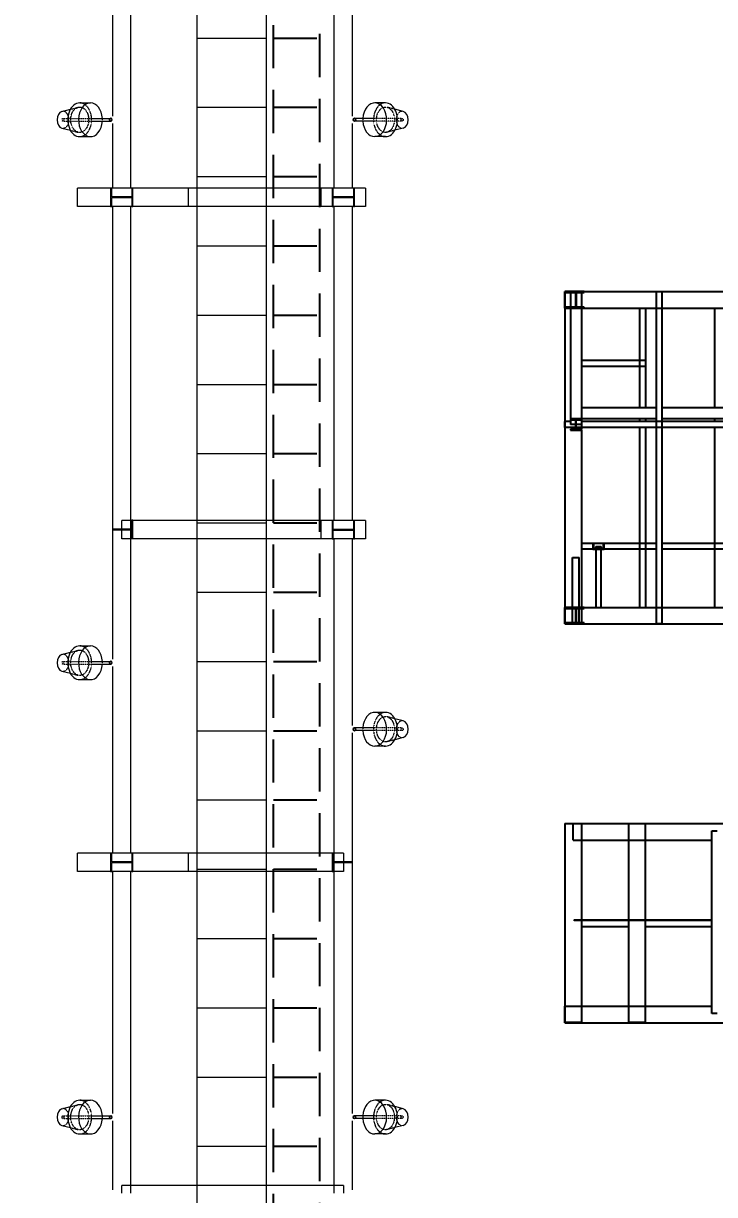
# Model space of a CAD drawing. Header units: inches. Extents: x 19 to 664121, y 34 to 210034.
# Drawn here: x 144260 to 150250, y 126424 to 136569 of the extents above; entities that cross this region are included whole.
import ezdxf

# ---------------------------------------------------------------- set-up
doc = ezdxf.new("R2010")
doc.units = ezdxf.units.IN
doc.header["$MEASUREMENT"] = 0
doc.linetypes.add('CABLEROUTEALL-EMBED 1_DWG$0$HIDDEN2', pattern=[0.1875, 0.125, -0.0625])
doc.linetypes.add('LIGHTINGLAYOUTPROGRESSUNIT-EMBED 1_DWG$0$HIDDEN2', pattern=[0.1875, 0.125, -0.0625])
doc.layers.add('CABLE TRAY INSTRUMENTATION', color=7, linetype='Continuous')
doc.layers.add('CABLEROUTEALL-EMBED 1_DWG$0$DwgTemplate', color=7, linetype='Continuous')
for name, color, linetype, lineweight in [('Layout', 6, 'Continuous', 20), ('Pipe Rack Lighting', 1, 'Continuous', 5), ('REV.C CLOUD', 2, 'Continuous', 20)]:
    doc.layers.add(name, color=color, linetype=linetype, lineweight=lineweight)
doc.styles.get("Standard").update_dxf_attribs({"font": 'arial.ttf'})
doc.dimstyles.get("Standard").update_dxf_attribs({"dimtxt": 0.18, "dimasz": 0.18, "dimexe": 0.18, "dimexo": 0.0625, "dimgap": 0.09, "dimtad": 0, "dimtih": 1, "dimtoh": 1, "dimdec": 4, "dimzin": 0, "dimdsep": 46, "dimtxsty": 'Standard', "dimcen": 0.09, "dimadec": 0, "dimazin": 0, "dimtfac": 1, "dimtdec": 4, "dimtofl": 0, "dimtmove": 0, "dimatfit": 3, "dimfxl": 1, "dimtolj": 1, "dimtzin": 0, "dimarcsym": 0})

# ---------------------------------------------------------------- blocks, each defined once
blk = doc.blocks.new('*D63')
at = {"color": 4, "lineweight": -2, "transparency": 16777216}
for p, q in [((145765, 164642), (143473, 164642)), ((143473, 161642), (143473, 146589)), ((143473, 125592), (143473, 140927)), ((145765, 122592), (143473, 122592))]:
    blk.add_line(p, q, dxfattribs=at)
at = {"color": 4, "transparency": 16777216}
for points in [[(142973, 161642), (143973, 161642), (143473, 164642)], [(142973, 125592), (143973, 125592), (143473, 122592)]]:
    blk.add_solid(points, dxfattribs=at)
at = {"layer": 'Defpoints', "color": 0, "transparency": 16777216}
for p in [(145765, 164642), (143473, 122592), (145765, 122592)]:
    blk.add_point(p, dxfattribs=at)
at = {"transparency": 16777216, "insert": (143473, 143758), "char_height": 1500, "attachment_point": 5, "rotation": 90}
blk.add_mtext('\\A1;42.1m', dxfattribs=at)

msp = doc.modelspace()

# ---------------------------------------------------------------- linework, layer by layer
at = {"layer": 'CABLE TRAY INSTRUMENTATION', "color": 6, "linetype": 'CABLEROUTEALL-EMBED 1_DWG$0$HIDDEN2', "ltscale": 3000}
for p, q in [((146426.89, 123242.19), (146426.89, 164642.19)), ((146826.89, 142665.71), (146826.89, 123242.19)), ((146426.89, 136442.19), (146826.89, 136442.19)), ((146426.89, 135842.19), (146826.89, 135842.19)), ((146426.89, 135242.19), (146826.89, 135242.19)), ((146426.89, 135242.19), (146826.89, 135242.19)), ((146426.89, 135242.19), (146826.89, 135242.19)), ((146426.89, 134642.19), (146826.89, 134642.19)), ((146426.89, 134042.19), (146826.89, 134042.19)), ((146426.89, 134042.19), (146826.89, 134042.19)), ((146426.89, 133442.19), (146826.89, 133442.19)), ((146426.89, 132842.19), (146826.89, 132842.19)), ((146426.89, 132242.19), (146826.89, 132242.19)), ((146426.89, 131642.19), (146826.89, 131642.19)), ((146426.89, 131042.19), (146826.89, 131042.19)), ((146426.89, 130442.19), (146826.89, 130442.19)), ((146426.89, 130442.19), (146826.89, 130442.19)), ((146426.89, 130442.19), (146826.89, 130442.19)), ((146426.89, 129842.19), (146826.89, 129842.19)), ((146426.89, 129242.19), (146826.89, 129242.19)), ((146426.89, 129242.19), (146826.89, 129242.19)), ((146426.89, 128642.19), (146826.89, 128642.19)), ((146426.89, 128042.19), (146826.89, 128042.19)), ((146426.89, 127442.19), (146826.89, 127442.19)), ((146426.89, 126842.19), (146826.89, 126842.19))]:
    msp.add_line(p, q, dxfattribs=at)
at = {"layer": 'CABLEROUTEALL-EMBED 1_DWG$0$DwgTemplate', "color": 252, "linetype": 'Continuous'}
for p, q in [((148952.46, 134246.45), (148976.46, 134246.45)), ((148952.46, 134246.45), (148952.46, 131366.77)), ((148952.46, 134246.45), (148976.46, 134246.45)), ((148952.46, 134102.47), (148952.46, 134246.45)), ((148976.46, 134246.45), (148952.46, 134246.45)), ((148952.46, 134246.45), (148952.46, 134236.85)), ((148952.46, 134236.85), (148976.46, 134236.85)), ((149120.44, 134246.45), (148976.46, 134246.45)), ((148976.46, 134246.45), (148976.46, 134236.85)), ((148976.46, 134236.85), (149045.09, 134236.85)), ((149000.45, 134246.45), (149000.45, 133094.58)), ((149000.45, 134246.45), (149096.44, 134246.45)), ((149045.09, 134236.85), (149045.09, 134112.06)), ((149051.81, 134112.06), (149051.81, 134236.85)), ((149051.81, 134236.85), (149120.44, 134236.85)), ((149096.44, 134246.45), (149096.44, 133094.58)), ((149120.44, 134246.45), (150488.29, 134246.45)), ((149120.44, 134236.85), (149120.44, 134246.45)), ((149742.93, 134246.45), (149793.8, 134246.45)), ((149742.93, 134246.45), (149742.93, 131366.77)), ((149793.8, 134246.45), (149793.8, 131366.77)), ((148976.46, 134112.06), (148952.46, 134112.06)), ((148952.46, 134112.06), (148952.46, 134102.47)), ((148976.46, 134112.06), (148976.46, 134102.47)), ((149045.09, 134112.06), (148976.46, 134112.06)), ((149120.44, 134112.06), (149051.81, 134112.06)), ((149120.44, 134102.47), (149120.44, 134112.06)), ((148952.46, 134102.47), (148976.46, 134102.47)), ((148952.46, 134102.47), (148976.46, 134102.47)), ((148976.46, 134102.47), (149120.44, 134102.47)), ((149120.44, 134102.47), (150488.29, 134102.47)), ((149598.95, 134102.47), (149598.95, 133238.56)), ((149649.82, 134102.47), (149649.82, 133238.56)), ((150248.31, 134102.47), (150248.31, 133238.56)), ((149649.82, 133647.96), (149096.44, 133647.96)), ((149649.82, 133647.96), (149649.82, 133597.08)), ((149649.82, 133597.08), (149096.44, 133597.08)), ((149742.93, 133238.56), (149096.44, 133238.56)), ((150345.11, 133238.56), (149793.8, 133238.56)), ((148952.46, 133069.14), (148952.46, 133120.02)), ((149000.45, 133120.02), (148952.46, 133120.02)), ((149096.44, 133142.57), (149000.45, 133142.57)), ((149000.45, 133142.57), (149000.45, 133134.89)), ((149000.45, 133134.89), (149045.57, 133134.89)), ((149045.57, 133134.89), (149045.57, 133054.26)), ((149051.33, 133054.26), (149051.33, 133134.89)), ((149051.33, 133134.89), (149096.44, 133134.89)), ((149742.93, 133142.57), (149096.44, 133142.57)), ((149096.44, 133134.89), (149096.44, 133142.57)), ((150488.29, 133120.02), (149096.44, 133120.02)), ((149598.95, 133142.57), (149598.95, 133120.02)), ((149649.82, 133142.57), (149649.82, 133120.02)), ((150345.11, 133142.57), (149793.8, 133142.57)), ((150248.31, 133142.57), (150248.31, 133120.02)), ((149045.57, 133069.14), (148952.46, 133069.14)), ((149096.44, 133094.58), (149000.45, 133094.58)), ((149000.45, 133054.26), (149000.45, 133046.58)), ((149045.57, 133054.26), (149000.45, 133054.26)), ((149000.45, 133046.58), (149096.44, 133046.58)), ((150533.4, 133069.14), (149051.33, 133069.14)), ((149096.44, 133054.26), (149051.33, 133054.26)), ((149096.44, 133094.58), (149096.44, 133054.26)), ((149096.44, 133046.58), (149096.44, 133054.26)), ((149096.44, 133046.58), (149096.44, 131510.76)), ((149598.95, 133069.14), (149598.95, 131510.76)), ((149649.82, 133069.14), (149649.82, 131510.76)), ((150248.31, 133069.14), (150248.31, 131510.76)), ((149742.93, 132064.13), (149096.44, 132064.13)), ((149220.6, 132013.26), (149096.44, 132013.26)), ((149203.8, 132061.74), (149195.64, 132061.74)), ((149195.64, 132061.74), (149195.64, 132015.66)), ((149195.64, 132015.66), (149291.63, 132015.66)), ((149203.8, 132020.75), (149203.8, 132061.74)), ((149283.47, 132020.75), (149203.8, 132020.75)), ((149220.6, 132038.7), (149220.6, 131510.76)), ((149220.6, 132038.7), (149266.67, 132038.7)), ((149266.67, 131510.76), (149266.67, 132038.7)), ((149742.93, 132013.26), (149266.67, 132013.26)), ((149291.63, 132061.74), (149283.47, 132061.74)), ((149283.47, 132061.74), (149283.47, 132020.75)), ((149291.63, 132015.66), (149291.63, 132061.74)), ((150488.29, 132064.13), (149793.8, 132064.13)), ((150488.29, 132013.26), (149793.8, 132013.26)), ((149019.65, 131366.77), (149019.65, 131942.71)), ((149019.65, 131942.71), (149077.25, 131942.71)), ((149077.25, 131366.77), (149077.25, 131942.71)), ((148952.46, 131366.77), (148952.46, 131510.76)), ((148952.46, 131510.76), (148976.46, 131510.76)), ((148952.46, 131510.76), (148952.46, 131501.16)), ((148976.46, 131510.76), (148952.46, 131510.76)), ((148952.46, 131501.16), (148976.46, 131501.16)), ((148976.46, 131510.76), (148976.46, 131501.16)), ((149120.44, 131510.76), (148976.46, 131510.76)), ((148976.46, 131501.16), (149045.09, 131501.16)), ((149045.09, 131501.16), (149045.09, 131376.37)), ((149051.81, 131501.16), (149120.44, 131501.16)), ((149051.81, 131376.37), (149051.81, 131501.16)), ((149096.44, 131501.16), (149096.44, 131376.37)), ((149120.44, 131510.76), (151280.2, 131510.76)), ((149120.44, 131501.16), (149120.44, 131510.76)), ((148976.46, 131376.37), (148952.46, 131376.37)), ((148952.46, 131376.37), (148952.46, 131366.77)), ((148976.46, 131376.37), (148976.46, 131366.77)), ((149045.09, 131376.37), (148976.46, 131376.37)), ((149120.44, 131376.37), (149051.81, 131376.37)), ((149120.44, 131366.77), (149120.44, 131376.37)), ((148976.46, 131366.77), (148952.46, 131366.77)), ((148952.46, 131366.77), (148976.46, 131366.77)), ((148952.46, 131366.77), (148976.46, 131366.77)), ((148976.46, 131366.77), (149120.44, 131366.77)), ((149077.25, 131366.77), (149019.65, 131366.77)), ((149120.44, 131366.77), (151280.2, 131366.77)), ((149793.8, 131366.77), (149742.93, 131366.77)), ((148952.38, 129638.97), (149096.36, 129638.97)), ((148952.38, 129638.97), (148952.38, 127914.63)), ((149024.37, 129638.97), (153751.92, 129638.97)), ((149024.37, 129494.98), (149024.37, 129638.97)), ((149096.36, 129638.97), (149096.36, 127914.63)), ((149504.4, 129638.97), (149504.4, 127914.63)), ((149504.4, 129638.97), (149648.38, 129638.97)), ((149648.38, 129638.97), (149648.38, 127914.63)), ((150225.28, 127991.51), (150225.28, 129575.33)), ((150225.28, 129575.33), (150271.35, 129575.33)), ((149024.37, 129494.98), (150225.28, 129494.98)), ((149031.58, 128805.3), (150225.28, 128805.3)), ((149031.58, 128799.54), (149031.58, 128805.3)), ((150225.28, 128799.54), (149031.58, 128799.54)), ((149096.36, 128744.83), (149504.4, 128744.83)), ((149648.38, 128744.83), (150225.28, 128744.83)), ((148952.46, 127911.16), (148952.46, 128055.15)), ((148952.46, 128055.15), (150225.28, 128055.15)), ((150271.35, 127991.51), (150225.28, 127991.51)), ((149096.36, 127914.63), (148952.38, 127914.63)), ((148952.46, 127911.16), (153769.68, 127911.16)), ((149648.38, 127914.63), (149504.4, 127914.63))]:
    msp.add_line(p, q, dxfattribs=at)
at = {"layer": 'Layout', "color": 252, "linetype": 'Continuous'}
for p, q in [((145033.65, 135766.28), (145033.65, 137942.03)), ((145192.13, 135141.6), (145192.13, 137942.03)), ((146953.44, 135141.6), (146953.44, 137862.79)), ((147111.91, 135766.28), (147111.91, 137862.79)), ((145033.65, 135141.6), (145033.65, 135702.28)), ((147111.91, 135141.6), (147111.91, 135702.28)), ((145688.83, 135141.6), (144728.94, 135141.6)), ((144728.94, 134983.12), (144728.94, 135141.6)), ((145025.97, 135141.6), (145016.22, 135141.6)), ((145016.22, 135141.6), (145016.22, 134983.12)), ((145025.97, 135065.34), (145025.97, 135141.6)), ((145199.81, 135141.6), (145199.81, 135065.34)), ((145209.56, 135141.6), (145199.81, 135141.6)), ((145209.56, 134983.12), (145209.56, 135141.6)), ((145688.83, 135141.6), (145688.83, 134983.12)), ((146840.69, 135141.6), (145688.83, 135141.6)), ((146840.69, 134983.12), (146840.69, 135141.6)), ((147224.65, 135141.6), (146840.69, 135141.6)), ((146936, 135141.6), (146936, 134983.12)), ((146945.76, 135141.6), (146936, 135141.6)), ((146945.76, 135065.34), (146945.76, 135141.6)), ((147119.59, 135141.6), (147119.59, 135065.34)), ((147129.35, 135141.6), (147119.59, 135141.6)), ((147129.35, 134983.12), (147129.35, 135141.6)), ((147224.65, 135141.6), (147224.65, 134983.12)), ((145199.81, 135065.34), (145025.97, 135065.34)), ((145025.97, 134983.12), (145025.97, 135059.37)), ((145025.97, 135059.37), (145199.81, 135059.37)), ((145199.81, 135059.37), (145199.81, 134983.12)), ((147119.59, 135065.34), (146945.76, 135065.34)), ((146945.76, 134983.12), (146945.76, 135059.37)), ((146945.76, 135059.37), (147119.59, 135059.37)), ((147119.59, 135059.37), (147119.59, 134983.12)), ((145688.83, 134983.12), (144728.94, 134983.12)), ((145016.22, 134983.12), (145025.97, 134983.12)), ((145033.65, 132185.67), (145033.65, 134983.12)), ((145192.13, 132185.67), (145192.13, 134983.12)), ((145199.81, 134983.12), (145209.56, 134983.12)), ((146840.69, 134983.12), (145688.83, 134983.12)), ((147224.65, 134983.12), (146840.69, 134983.12)), ((146936, 134983.12), (146945.76, 134983.12)), ((146953.44, 132261.92), (146953.44, 134983.12)), ((147111.91, 132261.92), (147111.91, 134983.12)), ((147119.59, 134983.12), (147129.35, 134983.12)), ((145199.81, 132188.65), (145029.72, 132188.65)), ((145192.13, 132185.67), (145033.65, 132185.67)), ((145112.89, 132103.44), (145112.89, 132261.92)), ((146840.69, 132261.92), (145112.89, 132261.92)), ((145209.56, 132264.91), (145199.81, 132264.91)), ((145199.81, 132264.91), (145199.81, 132188.65)), ((145209.56, 132106.43), (145209.56, 132264.91)), ((146840.69, 132103.44), (146840.69, 132261.92)), ((147224.65, 132261.92), (146840.69, 132261.92)), ((146945.76, 132261.92), (146936, 132261.92)), ((146936, 132261.92), (146936, 132103.44)), ((146945.76, 132185.67), (146945.76, 132261.92)), ((147119.59, 132185.67), (146945.76, 132185.67)), ((147129.35, 132261.92), (147119.59, 132261.92)), ((147119.59, 132261.92), (147119.59, 132185.67)), ((147129.35, 132103.44), (147129.35, 132261.92)), ((147224.65, 132261.92), (147224.65, 132103.44)), ((145029.72, 132182.68), (145199.81, 132182.68)), ((145033.65, 132182.68), (145192.13, 132182.68)), ((145033.65, 131062.81), (145033.65, 132182.68)), ((146840.69, 132103.44), (145112.89, 132103.44)), ((145192.13, 129382.25), (145192.13, 132182.68)), ((145199.81, 132182.68), (145199.81, 132106.43)), ((145199.81, 132106.43), (145209.56, 132106.43)), ((147224.65, 132103.44), (146840.69, 132103.44)), ((146936, 132103.44), (146945.76, 132103.44)), ((146945.76, 132179.69), (147119.59, 132179.69)), ((146945.76, 132103.44), (146945.76, 132179.69)), ((146953.44, 129303.01), (146953.44, 132103.44)), ((147111.91, 130486.88), (147111.91, 132103.44)), ((147119.59, 132179.69), (147119.59, 132103.44)), ((147119.59, 132103.44), (147129.35, 132103.44)), ((145033.65, 129382.25), (145033.65, 130998.81)), ((147111.91, 129303.01), (147111.91, 130422.88)), ((144728.94, 129223.77), (144728.94, 129382.25)), ((145688.83, 129382.25), (144728.94, 129382.25)), ((145025.97, 129382.25), (145016.22, 129382.25)), ((145016.22, 129382.25), (145016.22, 129223.77)), ((145025.97, 129305.99), (145025.97, 129382.25)), ((145199.81, 129382.25), (145199.81, 129305.99)), ((145209.56, 129382.25), (145199.81, 129382.25)), ((145209.56, 129223.77), (145209.56, 129382.25)), ((145688.83, 129382.25), (145688.83, 129223.77)), ((147032.68, 129382.25), (145688.83, 129382.25)), ((146945.76, 129382.25), (146936, 129382.25)), ((146936, 129382.25), (146936, 129223.77)), ((146945.76, 129305.99), (146945.76, 129382.25)), ((147032.68, 129382.25), (147032.68, 129223.77)), ((145199.81, 129305.99), (145025.97, 129305.99)), ((145025.97, 129223.77), (145025.97, 129300.02)), ((145025.97, 129300.02), (145199.81, 129300.02)), ((145199.81, 129300.02), (145199.81, 129223.77)), ((147115.85, 129305.99), (146945.76, 129305.99)), ((146945.76, 129223.77), (146945.76, 129300.02)), ((146945.76, 129300.02), (147115.85, 129300.02)), ((146953.44, 129303.01), (147111.91, 129303.01)), ((146953.44, 126436.15), (146953.44, 129303.01)), ((147111.91, 129303.01), (146953.44, 129303.01)), ((147111.91, 127127.26), (147111.91, 129303.01)), ((145688.83, 129223.77), (144728.94, 129223.77)), ((145016.22, 129223.77), (145025.97, 129223.77)), ((145033.65, 127127.26), (145033.65, 129223.77)), ((145192.13, 126436.15), (145192.13, 129223.77)), ((145199.81, 129223.77), (145209.56, 129223.77)), ((147032.68, 129223.77), (145688.83, 129223.77)), ((146936, 129223.77), (146945.76, 129223.77)), ((145033.65, 126466), (145033.65, 127063.25)), ((147111.91, 126466), (147111.91, 127063.25)), ((147032.68, 126502.57), (145112.89, 126502.57)), ((145112.89, 126436.15), (145112.89, 126502.57)), ((147032.68, 126502.57), (147032.68, 126436.15))]:
    msp.add_line(p, q, dxfattribs=at)
at = {"layer": 'Pipe Rack Lighting', "color": 252, "linetype": 'LIGHTINGLAYOUTPROGRESSUNIT-EMBED 1_DWG$0$HIDDEN2'}
for p, q in [((144666.78, 135824.95), (144734.1, 135842.23)), ((147478.78, 135824.95), (147411.46, 135842.23)), ((144603.14, 135746.47), (144841.05, 135746.47)), ((147542.43, 135746.47), (147304.51, 135746.47)), ((144603.14, 135722.09), (144841.05, 135722.09)), ((144666.78, 135643.61), (144734.1, 135626.33)), ((147542.43, 135722.09), (147304.51, 135722.09)), ((147478.78, 135643.61), (147411.46, 135626.33)), ((144666.78, 131121.48), (144734.1, 131138.76)), ((144603.14, 131043), (144841.05, 131043)), ((144603.14, 131018.62), (144841.05, 131018.62)), ((144666.78, 130940.14), (144734.1, 130922.86)), ((147478.78, 130545.55), (147411.46, 130562.83)), ((147542.43, 130467.07), (147304.51, 130467.07)), ((147542.43, 130442.69), (147304.51, 130442.69)), ((147478.78, 130364.2), (147411.46, 130346.92)), ((144666.78, 127185.93), (144734.1, 127203.21)), ((147478.78, 127185.93), (147411.46, 127203.21)), ((144603.14, 127107.45), (144841.05, 127107.45)), ((144603.14, 127083.06), (144841.05, 127083.06)), ((147542.43, 127107.45), (147304.51, 127107.45)), ((147542.43, 127083.06), (147304.51, 127083.06)), ((144666.78, 127004.58), (144734.1, 126987.3)), ((147478.78, 127004.58), (147411.46, 126987.3))]:
    msp.add_line(p, q, dxfattribs=at)
at = {"layer": 'Pipe Rack Lighting', "color": 252, "linetype": 'Continuous'}
for p, q in [((144747.96, 135880.57), (144841.05, 135880.57)), ((147397.61, 135880.57), (147304.51, 135880.57)), ((144593.9, 135806.25), (144666.78, 135824.95)), ((144841.05, 135746.47), (145016.9, 135746.47)), ((147304.51, 135746.47), (147128.66, 135746.47)), ((147551.66, 135806.25), (147478.78, 135824.95)), ((144593.9, 135662.31), (144666.78, 135643.61)), ((144841.05, 135722.09), (145016.9, 135722.09)), ((147304.51, 135722.09), (147128.66, 135722.09)), ((147551.66, 135662.31), (147478.78, 135643.61)), ((144747.96, 135587.99), (144841.05, 135587.99)), ((147397.61, 135587.99), (147304.51, 135587.99)), ((144747.96, 131177.1), (144841.05, 131177.1)), ((144593.9, 131102.78), (144666.78, 131121.48)), ((144841.05, 131043), (145016.9, 131043)), ((144841.05, 131018.62), (145016.9, 131018.62)), ((144593.9, 130958.84), (144666.78, 130940.14)), ((144747.96, 130884.52), (144841.05, 130884.52)), ((147397.61, 130601.16), (147304.51, 130601.16)), ((147304.51, 130467.07), (147128.66, 130467.07)), ((147551.66, 130526.84), (147478.78, 130545.55)), ((147304.51, 130442.69), (147128.66, 130442.69)), ((147551.66, 130382.91), (147478.78, 130364.2)), ((147397.61, 130308.59), (147304.51, 130308.59)), ((144747.96, 127241.54), (144841.05, 127241.54)), ((147397.61, 127241.54), (147304.51, 127241.54)), ((144593.9, 127167.22), (144666.78, 127185.93)), ((147551.66, 127167.22), (147478.78, 127185.93)), ((144593.9, 127023.29), (144666.78, 127004.58)), ((144841.05, 127107.45), (145016.9, 127107.45)), ((144841.05, 127083.06), (145016.9, 127083.06)), ((147304.51, 127107.45), (147128.66, 127107.45)), ((147304.51, 127083.06), (147128.66, 127083.06)), ((147551.66, 127023.29), (147478.78, 127004.58)), ((144747.96, 126948.97), (144841.05, 126948.97)), ((147397.61, 126948.97), (147304.51, 126948.97))]:
    msp.add_line(p, q, dxfattribs=at)
for centre, major_axis, start_param, end_param in [((144747.96, 135734.28), (0, -146.29), 3.14159265, 6.28318531), ((144841.05, 135734.28), (0, -146.29), 3.14159265, 7.77055155), ((144841.05, 135734.28), (0, 146.29), 4.79581907, 6.28318531), ((147304.51, 135734.28), (0, 146.29), 3.14159265, 7.77055155), ((147397.61, 135734.28), (0, 146.29), 3.14159265, 6.28318531), ((144603.14, 135734.28), (0, -73.14), 3.321127, 6.10365096), ((147542.43, 135734.28), (0, 73.14), 3.321127, 6.10365096), ((147304.51, 135734.28), (0, -146.29), 4.79581907, 6.28318531), ((144747.96, 131030.81), (0, -146.29), 3.14159265, 6.28318531), ((144841.05, 131030.81), (0, -146.29), 3.14159265, 7.77055155), ((144841.05, 131030.81), (0, 146.29), 4.79581907, 6.28318531), ((144603.14, 131030.81), (0, -73.14), 3.321127, 6.10365096), ((147304.51, 130454.88), (0, 146.29), 3.14159265, 7.77055155), ((147397.61, 130454.88), (0, 146.29), 3.14159265, 6.28318531), ((147542.43, 130454.88), (0, 73.14), 3.321127, 6.10365096), ((147304.51, 130454.88), (0, -146.29), 4.79581907, 6.28318531), ((144747.96, 127095.25), (0, -146.29), 3.14159265, 6.28318531), ((144841.05, 127095.25), (0, -146.29), 3.14159265, 7.77055155), ((144841.05, 127095.25), (0, 146.29), 4.79581907, 6.28318531), ((147304.51, 127095.25), (0, 146.29), 3.14159265, 7.77055155), ((147397.61, 127095.25), (0, 146.29), 3.14159265, 6.28318531), ((144603.14, 127095.25), (0, -73.14), 3.321127, 6.10365096), ((147542.43, 127095.25), (0, 73.14), 3.321127, 6.10365096), ((147304.51, 127095.25), (0, -146.29), 4.79581907, 6.28318531)]:
    msp.add_ellipse(centre, major_axis=major_axis, ratio=0.70710678, start_param=start_param, end_param=end_param, dxfattribs=at)
at = {"layer": 'Pipe Rack Lighting', "color": 252, "linetype": 'LIGHTINGLAYOUTPROGRESSUNIT-EMBED 1_DWG$0$HIDDEN2'}
for centre, major_axis in [((144747.96, 135734.28), (0, 109.72)), ((147397.61, 135734.28), (0, -109.72)), ((144603.14, 135734.28), (0, 12.19)), ((147542.43, 135734.28), (0, -12.19)), ((144747.96, 131030.81), (0, 109.72)), ((144603.14, 131030.81), (0, 12.19)), ((147397.61, 130454.88), (0, -109.72)), ((147542.43, 130454.88), (0, -12.19)), ((144747.96, 127095.25), (0, 109.72)), ((147397.61, 127095.25), (0, -109.72)), ((144603.14, 127095.25), (0, 12.19)), ((147542.43, 127095.25), (0, -12.19))]:
    msp.add_ellipse(centre, major_axis=major_axis, ratio=0.70710678, dxfattribs=at)
for centre, major_axis, start_param, end_param in [((144747.96, 135734.28), (0, 146.29), 3.14159265, 6.28318531), ((147397.61, 135734.28), (0, -146.29), 3.14159265, 6.28318531), ((144603.14, 135734.28), (0, 73.14), 2.9620583, 6.28318531), ((144603.14, 135734.28), (0, 73.14), 0, 0.17953435), ((144841.05, 135734.28), (0, -146.29), 1.48736624, 1.65422641), ((147304.51, 135734.28), (0, 146.29), 1.48736624, 1.65422641), ((147542.43, 135734.28), (0, -73.14), 2.9620583, 6.28318531), ((147542.43, 135734.28), (0, -73.14), 0, 0.17953435), ((144747.96, 131030.81), (0, 146.29), 3.14159265, 6.28318531), ((144603.14, 131030.81), (0, 73.14), 2.9620583, 6.28318531), ((144603.14, 131030.81), (0, 73.14), 0, 0.17953435), ((144841.05, 131030.81), (0, -146.29), 1.48736624, 1.65422641), ((147397.61, 130454.88), (0, -146.29), 3.14159265, 6.28318531), ((147304.51, 130454.88), (0, 146.29), 1.48736624, 1.65422641), ((147542.43, 130454.88), (0, -73.14), 2.9620583, 6.28318531), ((147542.43, 130454.88), (0, -73.14), 0, 0.17953435), ((144747.96, 127095.25), (0, 146.29), 3.14159265, 6.28318531), ((147397.61, 127095.25), (0, -146.29), 3.14159265, 6.28318531), ((144603.14, 127095.25), (0, 73.14), 2.9620583, 6.28318531), ((144603.14, 127095.25), (0, 73.14), 0, 0.17953435), ((147542.43, 127095.25), (0, -73.14), 2.9620583, 6.28318531), ((144841.05, 127095.25), (0, -146.29), 1.48736624, 1.65422641), ((147304.51, 127095.25), (0, 146.29), 1.48736624, 1.65422641), ((147542.43, 127095.25), (0, -73.14), 0, 0.17953435)]:
    msp.add_ellipse(centre, major_axis=major_axis, ratio=0.70710678, start_param=start_param, end_param=end_param, dxfattribs=at)
at = {"layer": 'Pipe Rack Lighting', "color": 252, "linetype": 'Continuous'}
for centre, major_axis in [((145016.9, 135734.28), (0, -15.24)), ((145016.9, 135734.28), (0, -15.24)), ((145016.9, 135734.28), (0, 12.19)), ((147128.66, 135734.28), (0, -15.24)), ((147128.66, 135734.28), (0, -15.24)), ((147128.66, 135734.28), (0, -12.19)), ((145016.9, 131030.81), (0, -15.24)), ((145016.9, 131030.81), (0, -15.24)), ((145016.9, 131030.81), (0, 12.19)), ((147128.66, 130454.88), (0, -15.24)), ((147128.66, 130454.88), (0, -15.24)), ((147128.66, 130454.88), (0, -12.19)), ((145016.9, 127095.25), (0, -15.24)), ((145016.9, 127095.25), (0, -15.24)), ((145016.9, 127095.25), (0, 12.19)), ((147128.66, 127095.25), (0, -15.24)), ((147128.66, 127095.25), (0, -15.24)), ((147128.66, 127095.25), (0, -12.19))]:
    msp.add_ellipse(centre, major_axis=major_axis, ratio=0.70710678, dxfattribs=at)
at = {"layer": 'REV.C CLOUD', "color": 3}
for p, q in [((145765.03, 122672.19), (145765.03, 164642.19)), ((146365.03, 143265.71), (146365.03, 122672.19)), ((145765.03, 136442.19), (146365.03, 136442.19)), ((145765.03, 135842.19), (146365.03, 135842.19)), ((145765.03, 135242.19), (146365.03, 135242.19)), ((145765.03, 135242.19), (146365.03, 135242.19)), ((145765.03, 135242.19), (146365.03, 135242.19)), ((145765.03, 134642.19), (146365.03, 134642.19)), ((145765.03, 134042.19), (146365.03, 134042.19)), ((145765.03, 134042.19), (146365.03, 134042.19)), ((145765.03, 133442.19), (146365.03, 133442.19)), ((145765.03, 132842.19), (146365.03, 132842.19)), ((145765.03, 132242.19), (146365.03, 132242.19)), ((145765.03, 131642.19), (146365.03, 131642.19)), ((145765.03, 131042.19), (146365.03, 131042.19)), ((145765.03, 130442.19), (146365.03, 130442.19)), ((145765.03, 130442.19), (146365.03, 130442.19)), ((145765.03, 130442.19), (146365.03, 130442.19)), ((145765.03, 129842.19), (146365.03, 129842.19)), ((145765.03, 129242.19), (146365.03, 129242.19)), ((145765.03, 128642.19), (146365.03, 128642.19)), ((145765.03, 128042.19), (146365.03, 128042.19)), ((145765.03, 127442.19), (146365.03, 127442.19)), ((145765.03, 126842.19), (146365.03, 126842.19))]:
    msp.add_line(p, q, dxfattribs=at)

# ---------------------------------------------------------------- dimensions: what is measured, and where the dimension line sits
at = {"color": 252}
dim = msp.add_linear_dim(base=(143472.9313362, 122592.18582566), p1=(145765.02614312, 164642.18582619), p2=(145765.02614388, 122592.18582566), angle=90, dimstyle='Standard', override={"dimtxt": 1500, "dimasz": 3000, "dimtih": 0, "dimdec": 1, "dimlfac": 0.001, "dimpost": 'm', "dimclrd": 4, "dimclre": 4, "dimclrt": 256}, dxfattribs=at)
dim.commit()
dim.dimension.update_dxf_attribs({"geometry": '*D63', "text_midpoint": (143472.9313362, 143758.07436287), "dimtype": 160})

doc.saveas('drawing.dxf')
